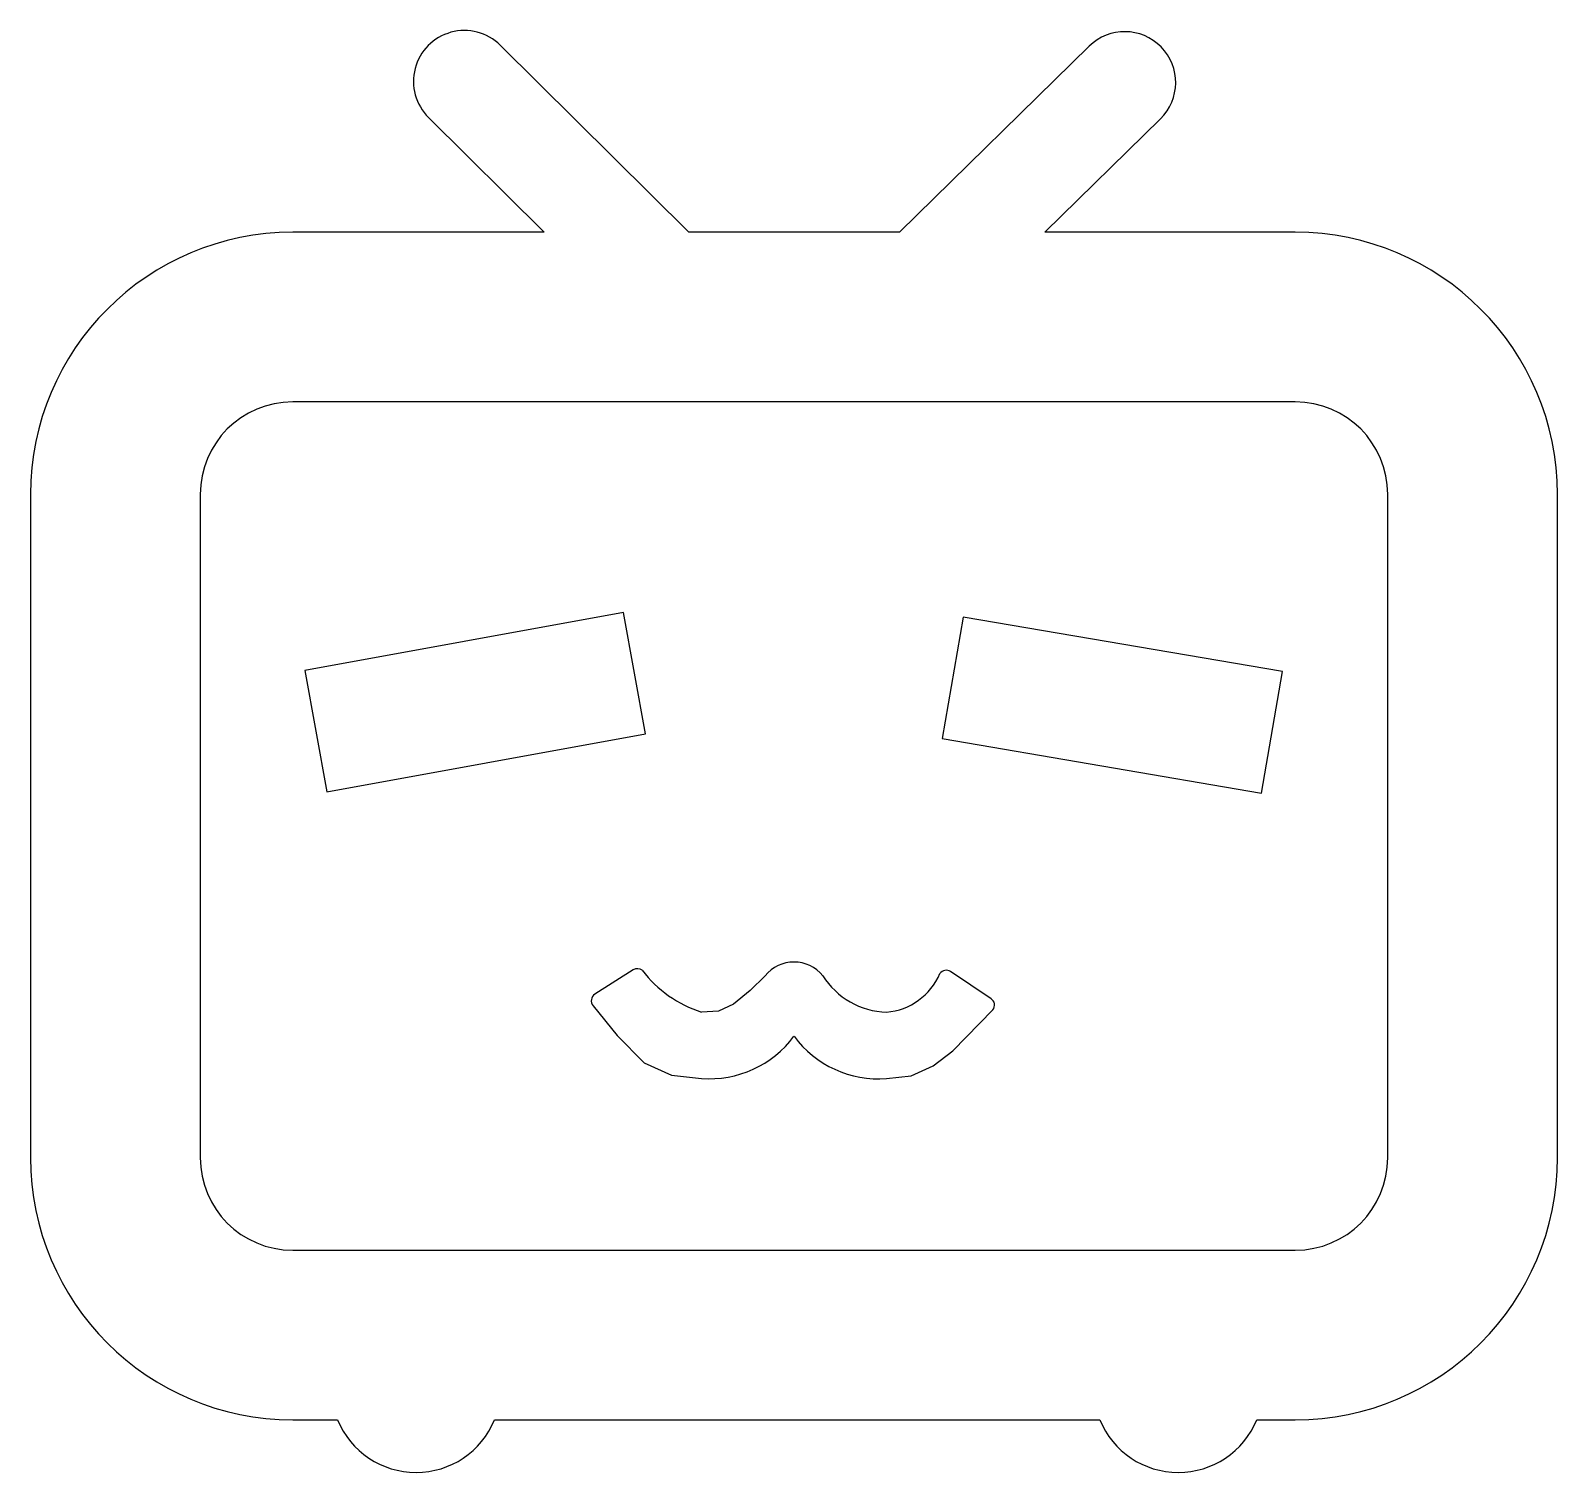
# Model space of a CAD drawing. Header units: millimetres. Extents: x -49.5 to 49.5, y 30.9 to 124.4.
import ezdxf

# ---------------------------------------------------------------- set-up
doc = ezdxf.new("R2010")
doc.units = ezdxf.units.MM

msp = doc.modelspace()

# ---------------------------------------------------------------- linework, layer by layer
at = {"color": 7, "linetype": 'Continuous'}
for p, q in [((-6.818, 111.3), (-19.05, 123.422)), ((19.135, 123.359), (6.845, 111.3)), ((-23.696, 118.734), (-16.195, 111.3)), ((16.269, 111.3), (23.758, 118.648)), ((-16.195, 111.3), (-32.5, 111.3)), ((6.845, 111.3), (-6.818, 111.3)), ((32.5, 111.3), (16.269, 111.3)), ((32.5, 100.3), (-32.5, 100.3)), ((-49.5, 94.3), (-49.5, 51.3)), ((-38.5, 94.3), (-38.5, 51.3)), ((38.5, 51.3), (38.5, 94.3)), ((49.5, 51.3), (49.5, 94.3)), ((-11.058, 86.647), (-31.719, 82.891)), ((-9.627, 78.776), (-11.058, 86.647)), ((10.963, 86.352), (9.615, 78.467)), ((31.663, 82.814), (10.963, 86.352)), ((-31.719, 82.891), (-30.288, 75.02)), ((30.315, 74.928), (31.663, 82.814)), ((-30.288, 75.02), (-9.627, 78.776)), ((9.615, 78.467), (30.315, 74.928)), ((-10.419, 63.471), (-12.912, 61.892)), ((12.78, 61.606), (10.151, 63.366)), ((-32.5, 45.3), (32.5, 45.3)), ((-32.5, 34.3), (-29.592, 34.3)), ((-19.415, 34.3), (19.826, 34.3)), ((30.003, 34.3), (32.5, 34.3))]:
    msp.add_line(p, q, dxfattribs=at)
at = {"color": 7, "linetype": 'Continuous', "flags": 128}
for points in [[(-1.869, 63.087), (-2.852, 62.127), (-3.924, 61.246), (-4.886, 60.802), (-6, 60.732)], [(-13.028, 61.149), (-11.473, 59.211), (-9.709, 57.456), (-7.945, 56.643), (-6, 56.432)], [(6, 56.432), (7.591, 56.599), (9.027, 57.262), (10.295, 58.216), (12.901, 60.89)]]:
    msp.add_lwpolyline(points, dxfattribs=at)
at = {"color": 7, "linetype": 'Continuous'}
for centre, radius, start, end in [((-21.373, 121.078), 3.3, 45.2581, 225.2581), ((21.447, 121.003), 3.3, 314.45575, 134.45575), ((-32.5, 94.3), 17, 90, 180), ((32.5, 94.3), 17, 0, 90), ((-32.5, 94.3), 6, 90, 180), ((32.5, 94.3), 6, 0, 90), ((-10.151, 63.049), 0.5, 52.70237, 122.36401), ((-3.496, 68.367), 8.035, 217.76036, 251.84416), ((0, 61.582), 2.4, 38.84484, 141.15516), ((9.873, 62.951), 0.5, 56.19204, 145.51004), ((6.153, 65.8), 5.07, 212.34389, 268.27355), ((5.651, 64.859), 4.142, 274.83181, 336.89888), ((-12.644, 61.469), 0.5, 122.36401, 219.8196), ((12.502, 61.191), 0.5, 323.00825, 56.19204), ((-5.478, 63.213), 6.801, 265.59529, 323.65186), ((5.469, 63.193), 6.782, 216.26041, 274.49246), ((-32.5, 51.3), 17, 180, 270), ((-32.5, 51.3), 6, 180, 270), ((32.5, 51.3), 17, 270, 0), ((32.5, 51.3), 6, 270, 0), ((-24.504, 36.387), 5.5, 202.29861, 337.70139), ((24.914, 36.387), 5.5, 202.29861, 337.70139)]:
    msp.add_arc(centre, radius, start, end, dxfattribs=at)

doc.saveas('drawing.dxf')
